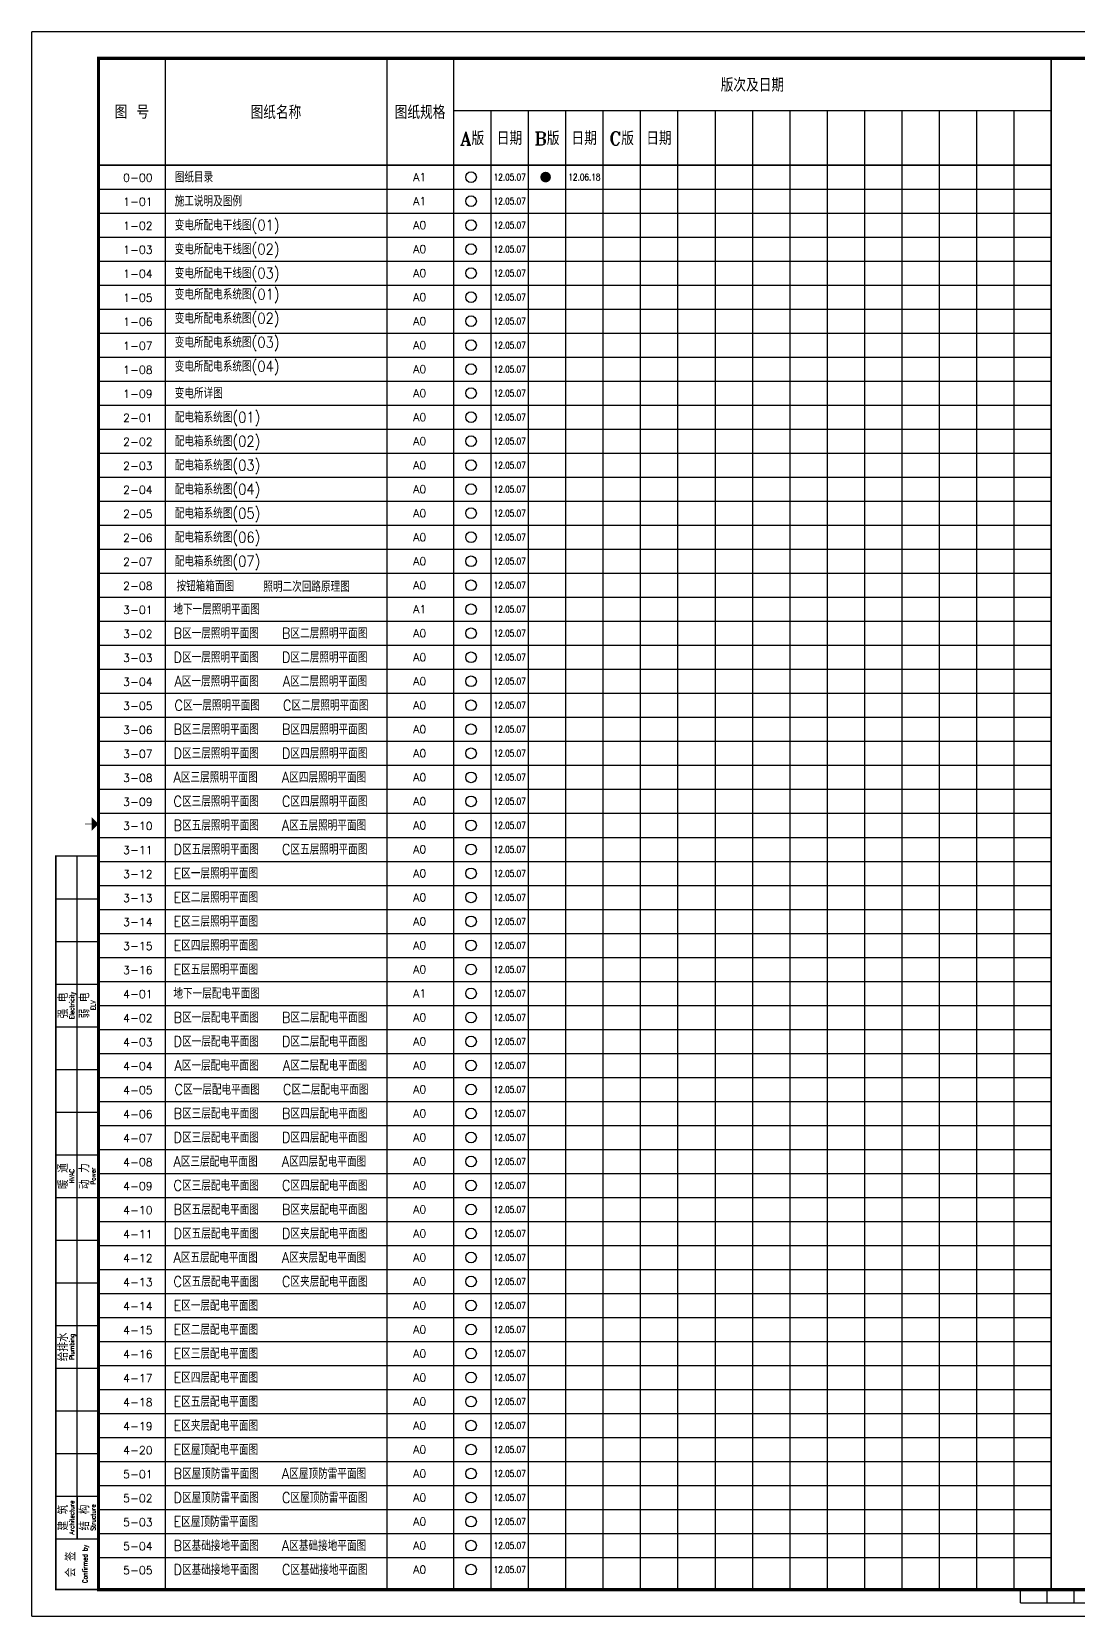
# Model space of a CAD drawing. Extents: x -336391 to 664021, y -458009 to -178412.
# Drawn here: x -196008 to -156798, y -362729 to -303329 of the extents above; entities that cross this region are included whole.
import ezdxf
from ezdxf.enums import TextEntityAlignment as Align

# ---------------------------------------------------------------- set-up
doc = ezdxf.new("R2010")
doc.units = 0
doc.header["$LTSCALE"] = 1000
doc.header["$MEASUREMENT"] = 0
doc.layers.get('0').update_dxf_attribs({"linetype": 'CONTINUOUS'})
doc.layers.add('图框', color=7, linetype='CONTINUOUS')
doc.styles.add('TKZ1', font='tjromant.shx', dxfattribs={"bigfont": 'tjhts.shx'})
doc.styles.add('TKZ2_tjkts.shx', font='tjromant.shx', dxfattribs={"bigfont": 'tjkts.shx'})

msp = doc.modelspace()

# ---------------------------------------------------------------- hatches: boundary and pattern name
at = {"layer": '图框'}
msp.add_hatch(color=256, dxfattribs=at).paths.add_polyline_path([(-176554.8, -308779.4, 1), (-176954.8, -308779.4, 1)])

# ---------------------------------------------------------------- linework, layer by layer
for p, q in [((-191007.7, -304329.4), (-191007.7, -361729.4)), ((-182707.7, -304329.4), (-182707.7, -361729.4)), ((-180207.7, -304329.4), (-180207.7, -361729.4)), ((-157807.7, -361729.4), (-157807.7, -304329.4)), ((-180207.7, -306279.4), (-157807.7, -306279.4)), ((-178807.7, -306279.4), (-178807.7, -361729.4)), ((-177407.7, -306279.4), (-177407.7, -361729.4)), ((-176007.7, -306279.4), (-176007.7, -361729.4)), ((-174607.7, -306279.4), (-174607.7, -361729.4)), ((-173207.7, -306279.4), (-173207.7, -361729.4)), ((-171807.7, -306279.4), (-171807.7, -361729.4)), ((-170407.7, -306279.4), (-170407.7, -361729.4)), ((-169007.7, -306279.4), (-169007.7, -361729.4)), ((-167607.7, -306279.4), (-167607.7, -361729.4)), ((-166207.7, -306279.4), (-166207.7, -361729.4)), ((-164807.7, -306279.4), (-164807.7, -361729.4)), ((-163407.7, -306279.4), (-163407.7, -361729.4)), ((-162007.7, -306279.4), (-162007.7, -361729.4)), ((-160607.7, -306279.4), (-160607.7, -361729.4)), ((-159207.7, -306279.4), (-159207.7, -361729.4)), ((-193507.7, -308329.4), (-157807.7, -308329.4)), ((-193507.7, -309229.4), (-157807.7, -309229.4)), ((-193507.7, -310129.4), (-157807.7, -310129.4)), ((-193507.7, -311029.4), (-157807.7, -311029.4)), ((-193507.7, -311929.4), (-157807.7, -311929.4)), ((-193507.7, -312829.4), (-157807.7, -312829.4)), ((-193507.7, -313729.4), (-157807.7, -313729.4)), ((-193507.7, -314629.4), (-157807.7, -314629.4)), ((-193507.7, -315529.4), (-157807.7, -315529.4)), ((-193507.7, -316429.4), (-157807.7, -316429.4)), ((-193507.7, -317329.4), (-157807.7, -317329.4)), ((-193507.7, -318229.4), (-157807.7, -318229.4)), ((-193507.7, -319129.4), (-157807.7, -319129.4)), ((-193507.7, -320029.4), (-157807.7, -320029.4)), ((-193507.7, -320929.4), (-157807.7, -320929.4)), ((-193507.7, -321829.4), (-157807.7, -321829.4)), ((-193507.7, -322729.4), (-157807.7, -322729.4)), ((-193507.7, -323629.4), (-157807.7, -323629.4)), ((-193507.7, -324529.4), (-157807.7, -324529.4)), ((-193507.7, -325429.4), (-157807.7, -325429.4)), ((-193507.7, -326329.4), (-157807.7, -326329.4)), ((-193507.7, -327229.4), (-157807.7, -327229.4)), ((-193507.7, -328129.4), (-157807.7, -328129.4)), ((-193507.7, -329029.4), (-157807.7, -329029.4)), ((-193507.7, -329929.4), (-157807.7, -329929.4)), ((-193507.7, -330829.4), (-157807.7, -330829.4)), ((-193507.7, -331729.4), (-157807.7, -331729.4)), ((-193507.7, -332629.4), (-157807.7, -332629.4)), ((-193507.7, -333529.4), (-157807.7, -333529.4)), ((-194307.7, -359829.4), (-194307.7, -334229.4)), ((-193507.7, -334429.4), (-157807.7, -334429.4)), ((-193507.7, -335329.4), (-157807.7, -335329.4)), ((-195107.7, -335829.4), (-193507.7, -335829.4)), ((-193507.7, -336229.4), (-157807.7, -336229.4)), ((-193507.7, -337129.4), (-157807.7, -337129.4)), ((-195107.7, -337429.4), (-193507.7, -337429.4)), ((-193507.7, -338029.4), (-157807.7, -338029.4)), ((-195107.7, -339029.4), (-193507.7, -339029.4)), ((-193507.7, -338929.4), (-157807.7, -338929.4)), ((-193507.7, -339829.4), (-157807.7, -339829.4)), ((-195107.7, -340629.4), (-193507.7, -340629.4)), ((-193507.7, -340729.4), (-157807.7, -340729.4)), ((-193507.7, -341629.4), (-157807.7, -341629.4)), ((-195107.7, -342229.4), (-193507.7, -342229.4)), ((-193507.7, -342529.4), (-157807.7, -342529.4)), ((-195107.7, -343829.4), (-193507.7, -343829.4)), ((-193507.7, -343429.4), (-157807.7, -343429.4)), ((-193507.7, -344329.4), (-157807.7, -344329.4)), ((-195107.7, -345429.4), (-193507.7, -345429.4)), ((-193507.7, -345229.4), (-157807.7, -345229.4)), ((-193507.7, -346129.4), (-157807.7, -346129.4)), ((-195107.7, -347029.4), (-193507.7, -347029.4)), ((-193507.7, -347029.4), (-157807.7, -347029.4)), ((-193507.7, -347929.4), (-157807.7, -347929.4)), ((-195107.7, -348629.4), (-193507.7, -348629.4)), ((-193507.7, -348829.4), (-157807.7, -348829.4)), ((-193507.7, -349729.4), (-157807.7, -349729.4)), ((-195107.7, -350229.4), (-193507.7, -350229.4)), ((-193507.7, -350629.4), (-157807.7, -350629.4)), ((-193507.7, -351529.4), (-157807.7, -351529.4)), ((-195107.7, -351829.4), (-193507.7, -351829.4)), ((-193507.7, -352429.4), (-157807.7, -352429.4)), ((-195107.7, -353429.4), (-193507.7, -353429.4)), ((-193507.7, -353329.4), (-157807.7, -353329.4)), ((-193507.7, -354229.4), (-157807.7, -354229.4)), ((-195107.7, -355029.4), (-193507.7, -355029.4)), ((-193507.7, -355129.4), (-157807.7, -355129.4)), ((-193507.7, -356029.4), (-157807.7, -356029.4)), ((-195107.7, -356629.4), (-193507.7, -356629.4)), ((-193507.7, -356929.4), (-157807.7, -356929.4)), ((-193507.7, -357829.4), (-157807.7, -357829.4)), ((-195107.7, -358229.4), (-193507.7, -358229.4)), ((-194307.7, -358229.4), (-194307.7, -359829.4)), ((-193507.7, -358729.4), (-157807.7, -358729.4)), ((-195107.7, -359829.4), (-193507.7, -359829.4)), ((-193507.7, -359629.4), (-157807.7, -359629.4)), ((-193507.7, -360529.4), (-157807.7, -360529.4))]:
    msp.add_line(p, q)
at = {"const_width": 60}
for points in [[(-157807.7, -304329.4), (-157807.7, -361729.4)], [(-157807.7, -308329.4), (-193507.7, -308329.4)]]:
    msp.add_lwpolyline(points, dxfattribs=at)
for centre in [(-179549.5, -308780.4), (-179549.5, -309680.4), (-179549.5, -310580.4), (-179549.5, -311480.4), (-179549.5, -312380.4), (-179549.5, -313280.4), (-179549.5, -314180.4), (-179549.5, -315080.4), (-179549.5, -315980.4), (-179549.5, -316880.4), (-179549.5, -317780.4), (-179549.5, -318680.4), (-179549.5, -319580.4), (-179549.5, -320480.4), (-179549.5, -321380.4), (-179549.5, -322280.4), (-179549.5, -323180.4), (-179549.5, -324080.4), (-179549.5, -324980.4), (-179549.5, -325880.4), (-179549.5, -326780.4), (-179549.5, -327680.4), (-179549.5, -328580.4), (-179549.5, -329480.4), (-179549.5, -330380.4), (-179549.5, -331280.4), (-179549.5, -332180.4), (-179549.5, -333080.4), (-179549.5, -333980.4), (-179549.5, -334880.4), (-179549.5, -335780.4), (-179549.5, -336680.4), (-179549.5, -337580.4), (-179549.5, -338480.4), (-179549.5, -339380.4), (-179549.5, -340280.4), (-179549.5, -341180.4), (-179549.5, -342080.4), (-179549.5, -342980.4), (-179549.5, -343880.4), (-179549.5, -344780.4), (-179549.5, -345680.4), (-179549.5, -346580.4), (-179549.5, -347480.4), (-179549.5, -348380.4), (-179549.5, -349280.4), (-179549.5, -350180.4), (-179549.5, -351080.4), (-179549.5, -351980.4), (-179549.5, -352880.4), (-179549.5, -353780.4), (-179549.5, -354680.4), (-179549.5, -355580.4), (-179549.5, -356480.4), (-179549.5, -357380.4), (-179549.5, -358280.4), (-179549.5, -359180.4), (-179549.5, -360080.4), (-179549.5, -360980.4)]:
    msp.add_circle(centre, 200)
at = {"layer": '图框'}
for p, q in [((-111907.7, -303329.4), (-196007.7, -303329.4)), ((-196007.7, -362729.4), (-196007.7, -303329.4)), ((-158957.7, -362229.4), (-158957.7, -361729.4)), ((-157957.7, -362229.4), (-157957.7, -361729.4)), ((-156957.7, -362229.4), (-156957.7, -361729.4)), ((-158957.7, -362229.4), (-148957.7, -362229.4)), ((-196007.7, -362729.4), (-111907.7, -362729.4))]:
    msp.add_line(p, q, dxfattribs=at)
at = {"layer": '图框', "const_width": 120}
msp.add_lwpolyline([(-112907.7, -304329.4), (-193507.7, -304329.4), (-193507.7, -361729.4), (-112907.7, -361729.4)], close=True, dxfattribs=at)
at = {"layer": '图框'}
for points, const_width in [([(-193757.7, -333029.4), (-194007.7, -333029.4)], 30), ([(-193507.7, -361729.4), (-195107.7, -361729.4), (-195107.7, -334229.4), (-193507.7, -334229.4)], 60)]:
    msp.add_lwpolyline(points, dxfattribs=dict(at, const_width=const_width))
msp.add_solid([(-193757.7, -333279.4), (-193757.7, -332779.4), (-193507.7, -333029.4)], dxfattribs=at)

# ---------------------------------------------------------------- texts
at = {"style": 'TKZ2_tjkts.shx'}
for s, p in [('版次及日期', (-169007.7, -305304.4)), ('图 号', (-192257.7, -306329.4)), ('图纸名称', (-186857.7, -306329.4)), ('图纸规格', (-181457.7, -306329.4)), ('A版', (-179507.7, -307304.4)), ('日期', (-178107.7, -307304.4)), ('B版', (-176707.7, -307304.4)), ('日期', (-175307.7, -307304.4)), ('C版', (-173907.7, -307304.4)), ('日期', (-172507.7, -307304.4))]:
    msp.add_text(s, height=500, dxfattribs=at).set_placement(p, align=Align.MIDDLE)
at = {"style": 'TKZ1'}
for s, p in [('0-00', (-192582.9, -308804.3)), ('1-01', (-192582.9, -309704.3)), ('1-02', (-192582.9, -310604.3)), ('1-03', (-192582.9, -311504.3)), ('1-04', (-192582.9, -312404.3)), ('1-05', (-192582.9, -313304.3)), ('1-06', (-192582.9, -314204.3)), ('1-07', (-192582.9, -315104.3)), ('1-08', (-192582.9, -316004.3)), ('1-09', (-192582.9, -316904.3)), ('2-01', (-192582.9, -317804.3)), ('2-02', (-192582.9, -318704.3)), ('2-03', (-192582.9, -319604.3)), ('2-04', (-192582.9, -320504.3)), ('2-05', (-192582.9, -321404.3)), ('2-06', (-192582.9, -322304.3)), ('2-07', (-192582.9, -323204.3)), ('2-08', (-192582.9, -324104.3)), ('3-01', (-192582.9, -325004.3)), ('3-02', (-192582.9, -325904.3)), ('3-03', (-192582.9, -326804.3)), ('3-04', (-192582.9, -327704.3)), ('3-05', (-192582.9, -328604.3)), ('3-06', (-192582.9, -329504.3)), ('3-07', (-192582.9, -330404.3)), ('3-08', (-192582.9, -331304.3)), ('3-09', (-192582.9, -332204.3)), ('3-10', (-192582.9, -333104.3)), ('3-11', (-192582.9, -334004.3)), ('3-12', (-192582.9, -334904.3)), ('3-13', (-192582.9, -335804.3)), ('3-14', (-192582.9, -336704.3)), ('3-15', (-192582.9, -337604.3)), ('3-16', (-192582.9, -338504.3)), ('4-01', (-192582.9, -339404.3)), ('4-02', (-192582.9, -340304.3)), ('4-03', (-192582.9, -341204.3)), ('4-04', (-192582.9, -342104.3)), ('4-05', (-192582.9, -343004.3)), ('4-06', (-192582.9, -343904.3)), ('4-07', (-192582.9, -344804.3)), ('4-08', (-192582.9, -345704.3)), ('4-09', (-192582.9, -346604.3)), ('4-10', (-192582.9, -347504.3)), ('4-11', (-192582.9, -348404.3)), ('4-12', (-192582.9, -349304.3)), ('4-13', (-192582.9, -350204.3)), ('4-14', (-192582.9, -351104.3)), ('4-15', (-192582.9, -352004.3)), ('4-16', (-192582.9, -352904.3)), ('4-17', (-192582.9, -353804.3)), ('4-18', (-192582.9, -354704.3)), ('4-19', (-192582.9, -355604.3)), ('4-20', (-192582.9, -356504.3)), ('5-01', (-192582.9, -357404.3)), ('5-02', (-192582.9, -358304.3)), ('5-03', (-192582.9, -359204.3)), ('5-04', (-192582.9, -360104.3)), ('5-05', (-192582.9, -361004.3))]:
    msp.add_text(s, height=300, dxfattribs=at).set_placement(p, align=Align.MIDDLE_LEFT)
at = {"style": 'TKZ1', "width": 0.9}
for s, p in [('图纸目录', (-190649.9, -308779.4)), ('施工说明及图例', (-190649.9, -309679.4)), ('变电所配电干线图(01)', (-190649.9, -310579.4)), ('变电所配电干线图(02)', (-190649.9, -311479.4)), ('变电所配电干线图(03)', (-190649.9, -312379.4)), ('变电所配电系统图(01)', (-190649.9, -313173.1)), ('变电所配电系统图(02)', (-190649.9, -314073.1)), ('变电所配电系统图(03)', (-190649.9, -314973.1)), ('变电所配电系统图(04)', (-190649.9, -315873.1)), ('变电所详图', (-190649.9, -316879.4)), ('配电箱系统图(01)', (-190649.9, -317779.4)), ('配电箱系统图(02)', (-190649.9, -318679.4)), ('配电箱系统图(03)', (-190649.9, -319579.4)), ('配电箱系统图(04)', (-190649.9, -320479.4)), ('配电箱系统图(05)', (-190649.9, -321379.4)), ('配电箱系统图(06)', (-190649.9, -322279.4)), ('配电箱系统图(07)', (-190649.9, -323179.4)), ('地下一层照明平面图', (-190699.9, -324979.4)), ('B区一层照明平面图', (-190699.9, -325879.4)), ('B区二层照明平面图', (-186636.3, -325879.4)), ('D区一层照明平面图', (-190699.9, -326779.4)), ('D区二层照明平面图', (-186636.3, -326779.4)), ('A区一层照明平面图', (-190660.7, -327679.4)), ('A区二层照明平面图', (-186597.1, -327679.4)), ('C区一层照明平面图', (-190660.7, -328579.4)), ('C区二层照明平面图', (-186597.1, -328579.4)), ('B区三层照明平面图', (-190699.9, -329479.4)), ('B区四层照明平面图', (-186636.3, -329479.4)), ('D区三层照明平面图', (-190699.9, -330379.4)), ('D区四层照明平面图', (-186636.3, -330379.4)), ('A区三层照明平面图', (-190699.9, -331279.4)), ('A区四层照明平面图', (-186636.3, -331279.4)), ('C区三层照明平面图', (-190699.9, -332179.4)), ('C区四层照明平面图', (-186636.3, -332179.4)), ('B区五层照明平面图', (-190699.9, -333079.4)), ('A区五层照明平面图', (-186636.3, -333079.4)), ('D区五层照明平面图', (-190699.9, -333979.4)), ('C区五层照明平面图', (-186636.3, -333979.4)), ('E区一层照明平面图', (-190699.9, -334879.4)), ('E区二层照明平面图', (-190699.9, -335779.4)), ('E区三层照明平面图', (-190699.9, -336679.4)), ('E区四层照明平面图', (-190699.9, -337579.4)), ('E区五层照明平面图', (-190699.9, -338479.4)), ('地下一层配电平面图', (-190699.9, -339379.4)), ('B区一层配电平面图', (-190699.9, -340279.4)), ('B区二层配电平面图', (-186636.3, -340279.4)), ('D区一层配电平面图', (-190699.9, -341179.4)), ('D区二层配电平面图', (-186636.3, -341179.4)), ('A区一层配电平面图', (-190660.7, -342079.4)), ('A区二层配电平面图', (-186597.1, -342079.4)), ('C区一层配电平面图', (-190660.7, -342979.4)), ('C区二层配电平面图', (-186597.1, -342979.4)), ('B区三层配电平面图', (-190699.9, -343879.4)), ('B区四层配电平面图', (-186636.3, -343879.4)), ('D区三层配电平面图', (-190699.9, -344779.4)), ('D区四层配电平面图', (-186636.3, -344779.4)), ('A区三层配电平面图', (-190699.9, -345679.4)), ('A区四层配电平面图', (-186636.3, -345679.4)), ('C区三层配电平面图', (-190699.9, -346579.4)), ('C区四层配电平面图', (-186636.3, -346579.4)), ('B区五层配电平面图', (-190699.9, -347479.4)), ('B区夹层配电平面图', (-186636.3, -347479.4)), ('D区五层配电平面图', (-190699.9, -348379.4)), ('D区夹层配电平面图', (-186636.3, -348379.4)), ('A区五层配电平面图', (-190699.9, -349279.4)), ('A区夹层配电平面图', (-186636.3, -349279.4)), ('C区五层配电平面图', (-190699.9, -350179.4)), ('C区夹层配电平面图', (-186636.3, -350179.4)), ('E区一层配电平面图', (-190699.9, -351079.4)), ('E区二层配电平面图', (-190699.9, -351979.4)), ('E区三层配电平面图', (-190699.9, -352879.4)), ('E区四层配电平面图', (-190699.9, -353779.4)), ('E区五层配电平面图', (-190699.9, -354679.4)), ('E区夹层配电平面图', (-190699.9, -355579.4)), ('E区屋顶配电平面图', (-190699.9, -356479.4)), ('B区屋顶防雷平面图', (-190699.9, -357379.4)), ('A区屋顶防雷平面图', (-186636.3, -357379.4)), ('D区屋顶防雷平面图', (-190699.9, -358279.4)), ('C区屋顶防雷平面图', (-186636.3, -358279.4)), ('E区屋顶防雷平面图', (-190699.9, -359179.4)), ('B区基础接地平面图', (-190699.9, -360079.4)), ('A区基础接地平面图', (-186636.3, -360079.4)), ('D区基础接地平面图', (-190699.9, -360979.4)), ('C区基础接地平面图', (-186636.3, -360979.4))]:
    msp.add_text(s, height=400, dxfattribs=at).set_placement(p, align=Align.MIDDLE_LEFT)
at = {"style": 'TKZ1'}
for s, p in [('A1', (-181471.4, -308779.4)), ('A1', (-181471.4, -309679.4)), ('A0', (-181471.4, -310579.4)), ('A0', (-181471.4, -311479.4)), ('A0', (-181471.4, -312379.4)), ('A0', (-181471.4, -313279.4)), ('A0', (-181471.4, -314179.4)), ('A0', (-181471.4, -315079.4)), ('A0', (-181471.4, -315979.4)), ('A0', (-181471.4, -316879.4)), ('A0', (-181471.4, -317779.4)), ('A0', (-181471.4, -318679.4)), ('A0', (-181471.4, -319579.4)), ('A0', (-181471.4, -320479.4)), ('A0', (-181471.4, -321379.4)), ('A0', (-181471.4, -322279.4)), ('A0', (-181471.4, -323179.4)), ('A0', (-181471.4, -324079.4)), ('A1', (-181471.4, -324979.4)), ('A0', (-181471.4, -325879.4)), ('A0', (-181471.4, -326779.4)), ('A0', (-181471.4, -327679.4)), ('A0', (-181471.4, -328579.4)), ('A0', (-181471.4, -329479.4)), ('A0', (-181471.4, -330379.4)), ('A0', (-181471.4, -331279.4)), ('A0', (-181471.4, -332179.4)), ('A0', (-181471.4, -333079.4)), ('A0', (-181471.4, -333979.4)), ('A0', (-181471.4, -334879.4)), ('A0', (-181471.4, -335779.4)), ('A0', (-181471.4, -336679.4)), ('A0', (-181471.4, -337579.4)), ('A0', (-181471.4, -338479.4)), ('A1', (-181471.4, -339379.4)), ('A0', (-181471.4, -340279.4)), ('A0', (-181471.4, -341179.4)), ('A0', (-181471.4, -342079.4)), ('A0', (-181471.4, -342979.4)), ('A0', (-181471.4, -343879.4)), ('A0', (-181471.4, -344779.4)), ('A0', (-181471.4, -345679.4)), ('A0', (-181471.4, -346579.4)), ('A0', (-181471.4, -347479.4)), ('A0', (-181471.4, -348379.4)), ('A0', (-181471.4, -349279.4)), ('A0', (-181471.4, -350179.4)), ('A0', (-181471.4, -351079.4)), ('A0', (-181471.4, -351979.4)), ('A0', (-181471.4, -352879.4)), ('A0', (-181471.4, -353779.4)), ('A0', (-181471.4, -354679.4)), ('A0', (-181471.4, -355579.4)), ('A0', (-181471.4, -356479.4)), ('A0', (-181471.4, -357379.4)), ('A0', (-181471.4, -358279.4)), ('A0', (-181471.4, -359179.4)), ('A0', (-181471.4, -360079.4)), ('A0', (-181471.4, -360979.4))]:
    msp.add_text(s, height=300, dxfattribs=at).set_placement(p, align=Align.MIDDLE_CENTER)
at = {"style": 'TKZ1', "width": 0.9}
for s, p in [('按钮箱箱面图', (-189503.6, -324111.4)), ('照明二次回路原理图', (-185709.9, -324128.6))]:
    msp.add_text(s, height=400, dxfattribs=at).set_placement(p, align=Align.MIDDLE_CENTER)
at = {"style": 'TKZ2_tjkts.shx'}
for s, p in [('强 电', (-194828.3, -339829.4)), ('弱 电', (-194028.3, -339829.4)), ('暖 通', (-194828.3, -346229.4)), ('动 力', (-194028.3, -346229.4)), ('给排水', (-194828.3, -352629.4)), ('建 筑', (-194828.3, -359029.4)), ('结 构', (-194028.3, -359029.4)), ('会 签', (-194545.9, -360779.4))]:
    msp.add_text(s, height=360, rotation=90, dxfattribs=at).set_placement(p, align=Align.MIDDLE_CENTER)
at = {"style": 'TKZ2_tjkts.shx', "width": 0.8}
for s, p in [('Electricity', (-194505.2, -339829.4)), ('ELV', (-193705.2, -339829.4)), ('HVAC', (-194505.2, -346229.4)), ('Power', (-193705.2, -346229.4)), ('Plumbing', (-194505.2, -352629.4)), ('Architecture', (-194505.2, -359029.4)), ('Structure', (-193705.2, -359029.4)), ('Confirmed by', (-194012.9, -360768.3))]:
    msp.add_text(s, height=180, rotation=90, dxfattribs=at).set_placement(p, align=Align.MIDDLE_CENTER)
at = {"layer": '图框', "style": 'TKZ1', "width": 0.8}
for s, p in [('12.05.07', (-178100.7, -308779.4)), ('12.06.18', (-175300.7, -308779.4)), ('12.05.07', (-178100.7, -309679.4)), ('12.05.07', (-178100.7, -310579.4)), ('12.05.07', (-178100.7, -311479.4)), ('12.05.07', (-178100.7, -312379.4)), ('12.05.07', (-178100.7, -313279.4)), ('12.05.07', (-178100.7, -314179.4)), ('12.05.07', (-178100.7, -315079.4)), ('12.05.07', (-178100.7, -315979.4)), ('12.05.07', (-178100.7, -316879.4)), ('12.05.07', (-178100.7, -317779.4)), ('12.05.07', (-178100.7, -318679.4)), ('12.05.07', (-178100.7, -319579.4)), ('12.05.07', (-178100.7, -320479.4)), ('12.05.07', (-178100.7, -321379.4)), ('12.05.07', (-178100.7, -322279.4)), ('12.05.07', (-178100.7, -323179.4)), ('12.05.07', (-178100.7, -324079.4)), ('12.05.07', (-178100.7, -324979.4)), ('12.05.07', (-178100.7, -325879.4)), ('12.05.07', (-178100.7, -326779.4)), ('12.05.07', (-178100.7, -327679.4)), ('12.05.07', (-178100.7, -328579.4)), ('12.05.07', (-178100.7, -329479.4)), ('12.05.07', (-178100.7, -330379.4)), ('12.05.07', (-178100.7, -331279.4)), ('12.05.07', (-178100.7, -332179.4)), ('12.05.07', (-178100.7, -333079.4)), ('12.05.07', (-178100.7, -333979.4)), ('12.05.07', (-178100.7, -334879.4)), ('12.05.07', (-178100.7, -335779.4)), ('12.05.07', (-178100.7, -336679.4)), ('12.05.07', (-178100.7, -337579.4)), ('12.05.07', (-178100.7, -338479.4)), ('12.05.07', (-178100.7, -339379.4)), ('12.05.07', (-178100.7, -340279.4)), ('12.05.07', (-178100.7, -341179.4)), ('12.05.07', (-178100.7, -342079.4)), ('12.05.07', (-178100.7, -342979.4)), ('12.05.07', (-178100.7, -343879.4)), ('12.05.07', (-178100.7, -344779.4)), ('12.05.07', (-178100.7, -345679.4)), ('12.05.07', (-178100.7, -346579.4)), ('12.05.07', (-178100.7, -347479.4)), ('12.05.07', (-178100.7, -348379.4)), ('12.05.07', (-178100.7, -349279.4)), ('12.05.07', (-178100.7, -350179.4)), ('12.05.07', (-178100.7, -351079.4)), ('12.05.07', (-178100.7, -351979.4)), ('12.05.07', (-178100.7, -352879.4)), ('12.05.07', (-178100.7, -353779.4)), ('12.05.07', (-178100.7, -354679.4)), ('12.05.07', (-178100.7, -355579.4)), ('12.05.07', (-178100.7, -356479.4)), ('12.05.07', (-178100.7, -357379.4)), ('12.05.07', (-178100.7, -358279.4)), ('12.05.07', (-178100.7, -359179.4)), ('12.05.07', (-178100.7, -360079.4)), ('12.05.07', (-178100.7, -360979.4))]:
    msp.add_text(s, height=250, dxfattribs=at).set_placement(p, align=Align.MIDDLE)

doc.saveas('drawing.dxf')
